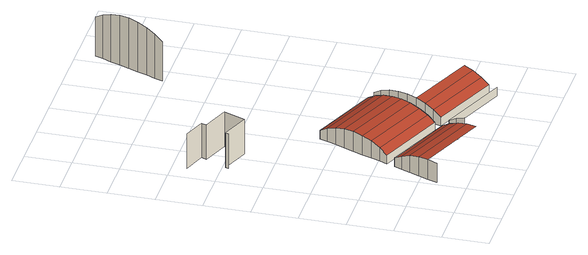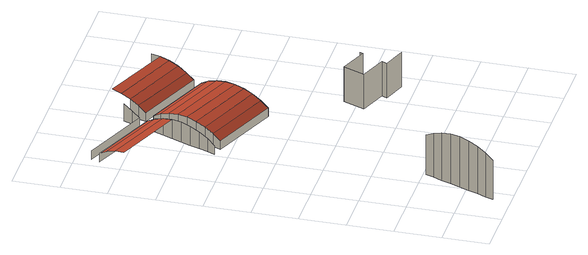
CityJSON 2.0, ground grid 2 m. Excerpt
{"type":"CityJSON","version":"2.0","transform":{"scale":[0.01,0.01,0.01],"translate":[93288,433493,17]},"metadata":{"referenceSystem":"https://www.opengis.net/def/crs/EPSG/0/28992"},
"CityObjects":{
"building1":{"type":"Building","attributes":{"measuredHeight":21.81},"children":["building1-1"],"geometry":[{"type":"MultiSurface","lod":"2","boundaries":[[[0,1,2,3]],[[4,2,1,5]],[[6,4,5,7]],[[8,6,7,9]],[[10,8,9,11]],[[12,13,14,15]],[[16,17,18,19]],[[1,20,21,5]],[[17,22,23,18]],[[24,25,26,27]],[[5,21,28,7]],[[13,29,30,14]],[[22,31,32,23]],[[7,28,33,9]],[[34,24,27,35]],[[31,36,37,32]],[[9,33,38,11]],[[39,10,11,38]],[[40,34,35,41]],[[42,37,36,43]],[[44,16,19,45]],[[29,40,41,30]],[[16,44,46,17]],[[47,42,43,48]],[[17,46,49,22]],[[50,47,48,51]],[[22,49,52,31]],[[53,54,33,28]],[[55,50,51,56]],[[31,52,57,36]],[[54,39,38,33]],[[58,59,60,61]],[[36,57,62,43]],[[63,58,61,64]],[[46,44,45,65]],[[43,62,66,48]],[[49,46,65,67]],[[48,66,68,51]],[[69,70,71,72]],[[52,49,67,73]],[[51,68,74,56]],[[70,75,76,71]],[[77,55,56,74]],[[57,52,73,78]],[[75,79,80,76]],[[78,81,62,57]],[[79,82,83,80]],[[84,63,64,85]],[[81,86,66,62]],[[87,83,82,88]],[[89,69,72,90]],[[86,91,68,66]],[[69,89,92,70]],[[93,87,88,94]],[[91,77,74,68]],[[70,92,95,75]],[[96,93,94,97]],[[75,95,98,79]],[[99,96,97,100]],[[101,102,103,104]],[[102,105,106,103]],[[105,107,108,106]],[[107,109,110,108]],[[111,110,109,112]],[[113,111,112,114]],[[115,113,114,116]],[[117,115,116,118]]],"semantics":{"surfaces":[{"type":"WallSurface"},{"type":"RoofSurface"}],"values":[0,0,0,0,0,0,0,1,0,0,1,0,0,1,0,0,1,0,0,0,0,0,1,0,1,0,1,0,0,1,0,0,1,0,0,1,0,1,0,0,1,0,0,0,0,0,0,0,0,0,0,0,1,0,0,1,0,1,0,0,0,0,0,0,0,0,0]}}]},
"building1-1":{"type":"BuildingInstallation","parents":["building1"],"geometry":[{"type":"MultiSurface","lod":"2","boundaries":[[[77,55,56,74]],[[55,50,51,56]],[[91,77,74,68]],[[86,91,68,66]],[[50,47,48,51]],[[42,37,36,43]],[[46,44,45,65]],[[78,81,62,57]],[[31,36,37,32]],[[57,52,73,78]],[[22,31,32,23]],[[52,49,67,73]],[[49,46,65,67]],[[16,17,18,19]],[[44,16,19,45]],[[17,22,23,18]],[[81,86,66,62]],[[47,42,43,48]],[[17,46,49,22]],[[43,62,66,48]],[[16,44,46,17]],[[36,57,62,43]],[[31,52,57,36]],[[22,49,52,31]],[[51,68,74,56]],[[48,66,68,51]]],"semantics":{"surfaces":[{"type":"WallSurface"},{"type":"RoofSurface"}],"values":[0,0,0,0,0,0,0,0,0,0,0,0,0,0,0,0,0,0,1,1,1,1,1,1,1,1]}}]}
},
"vertices":[
[220,129,175],[237,172,179],[237,172,86],[220,129,86],[254,214,86],[254,214,175],[271,256,86],[271,256,165],[286,294,86],[286,294,148],[300,328,86],[300,328,126],[117,976,86],[122,989,86],[122,989,248],[117,976,248],[315,363,126],[328,397,148],[328,397,86],[315,363,86],[540,50,179],[557,92,175],[344,436,165],[344,436,86],[173,1104,86],[76,1140,86],[76,1140,248],[173,1104,248],[574,134,165],[247,942,86],[247,942,248],[360,477,175],[360,477,86],[589,172,148],[163,1080,86],[163,1080,248],[377,519,179],[377,519,86],[603,206,126],[603,206,86],[282,1036,86],[282,1036,248],[395,562,86],[395,562,175],[617,241,126],[617,241,86],[631,275,148],[411,603,86],[411,603,165],[646,314,165],[427,641,86],[427,641,148],[663,355,175],[574,134,86],[589,172,86],[441,676,86],[441,676,126],[680,397,179],[636,157,86],[620,119,86],[620,119,165],[636,157,148],[697,440,175],[649,191,86],[649,191,126],[631,275,86],[714,481,165],[646,314,86],[729,519,148],[662,228,126],[676,262,148],[676,262,86],[662,228,86],[663,355,86],[743,554,126],[691,301,165],[691,301,86],[743,554,86],[680,397,86],[708,342,175],[708,342,86],[697,440,86],[725,385,179],[725,385,86],[952,69,86],[952,69,126],[714,481,86],[742,427,86],[742,427,175],[965,106,126],[965,106,86],[729,519,86],[978,140,148],[759,468,86],[759,468,165],[994,179,165],[774,507,86],[774,507,148],[1010,220,175],[788,541,86],[788,541,126],[727,1411,270],[741,1446,292],[741,1446,86],[727,1411,86],[757,1484,308],[757,1484,86],[773,1525,319],[773,1525,86],[790,1568,323],[790,1568,86],[808,1610,86],[808,1610,319],[824,1652,86],[824,1652,308],[840,1690,86],[840,1690,292],[854,1724,86],[854,1724,270]
]}
